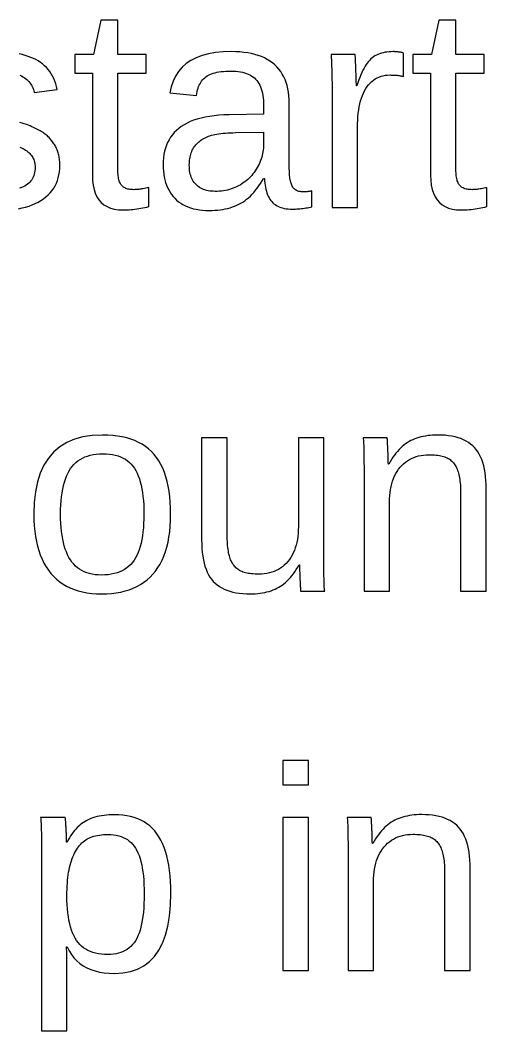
# Model space of a CAD drawing. Extents: x -27 to 133, y -77 to 15.
# Drawn here: x 85.23 to 88.92, y -77.07 to -69.08 of the extents above; entities that cross this region are included whole.
import ezdxf

# ---------------------------------------------------------------- set-up
doc = ezdxf.new("R2010")
doc.units = 0
doc.layers.get('0').update_dxf_attribs({"linetype": 'CONTINUOUS'})

msp = doc.modelspace()

# ---------------------------------------------------------------- linework, layer by layer
for points in [[(86.0613, -70.5801), (86.0773, -70.5796), (86.0932, -70.5788), (86.109, -70.5777), (86.1247, -70.5762), (86.1405, -70.5745), (86.1561, -70.5724), (86.1717, -70.57), (86.1873, -70.5673), (86.2028, -70.5643), (86.2183, -70.561), (86.2337, -70.5573), (86.249, -70.5534), (86.249, -70.4045), (86.2375, -70.4069), (86.2264, -70.409), (86.2158, -70.4109), (86.2056, -70.4127), (86.1958, -70.4143), (86.1864, -70.4157), (86.1775, -70.4169), (86.1689, -70.4179), (86.1608, -70.4187), (86.1531, -70.4194), (86.1459, -70.4199), (86.1391, -70.4201), (86.1326, -70.4202), (86.122, -70.42), (86.1119, -70.4194), (86.1023, -70.4183), (86.0932, -70.4169), (86.0846, -70.415), (86.0765, -70.4127), (86.0689, -70.41), (86.0618, -70.4069), (86.0551, -70.4033), (86.049, -70.3994), (86.0434, -70.395), (86.0383, -70.3902), (86.0336, -70.385), (86.0294, -70.3792), (86.0255, -70.3729), (86.022, -70.3659), (86.0188, -70.3584), (86.0159, -70.3502), (86.0134, -70.3414), (86.0112, -70.3319), (86.0093, -70.3219), (86.0078, -70.3112), (86.0066, -70.3), (86.0058, -70.2881), (86.0053, -70.2756), (86.0051, -70.2624), (86.0051, -69.4982), (86.2289, -69.4982), (86.2289, -69.3517), (86.0051, -69.3517), (86.0051, -69.0809), (85.8708, -69.0809), (85.8115, -69.3517), (85.6638, -69.3517), (85.6638, -69.4982), (85.8037, -69.4982), (85.8037, -70.3061), (85.8051, -70.3466), (85.8094, -70.384), (85.8166, -70.418), (85.8266, -70.4488), (85.8394, -70.4764), (85.8552, -70.5007), (85.8738, -70.5218), (85.8952, -70.5397), (85.9195, -70.5543), (85.9467, -70.5656), (85.9767, -70.5737), (86.0096, -70.5786), (86.0454, -70.5802)], [(88.7357, -70.5801), (88.7516, -70.5796), (88.7675, -70.5788), (88.7833, -70.5777), (88.7991, -70.5762), (88.8148, -70.5745), (88.8305, -70.5724), (88.8461, -70.57), (88.8617, -70.5673), (88.8772, -70.5643), (88.8926, -70.561), (88.908, -70.5573), (88.9234, -70.5534), (88.9234, -70.4045), (88.9119, -70.4069), (88.9008, -70.409), (88.8901, -70.4109), (88.8799, -70.4127), (88.8701, -70.4143), (88.8608, -70.4157), (88.8518, -70.4169), (88.8433, -70.4179), (88.8352, -70.4187), (88.8275, -70.4194), (88.8202, -70.4199), (88.8134, -70.4201), (88.807, -70.4202), (88.7964, -70.42), (88.7863, -70.4194), (88.7767, -70.4183), (88.7676, -70.4169), (88.759, -70.415), (88.7509, -70.4127), (88.7432, -70.41), (88.7361, -70.4069), (88.7295, -70.4033), (88.7234, -70.3994), (88.7177, -70.395), (88.7126, -70.3902), (88.708, -70.385), (88.7037, -70.3792), (88.6999, -70.3729), (88.6963, -70.3659), (88.6931, -70.3584), (88.6902, -70.3502), (88.6877, -70.3414), (88.6855, -70.3319), (88.6837, -70.3219), (88.6821, -70.3112), (88.681, -70.3), (88.6801, -70.2881), (88.6796, -70.2756), (88.6794, -70.2624), (88.6794, -69.4982), (88.9032, -69.4982), (88.9032, -69.3517), (88.6794, -69.3517), (88.6794, -69.0809), (88.5452, -69.0809), (88.4859, -69.3517), (88.3382, -69.3517), (88.3382, -69.4982), (88.478, -69.4982), (88.478, -70.3061), (88.4795, -70.3466), (88.4838, -70.384), (88.4909, -70.418), (88.5009, -70.4488), (88.5138, -70.4764), (88.5295, -70.5007), (88.5481, -70.5218), (88.5696, -70.5397), (88.5939, -70.5543), (88.621, -70.5656), (88.6511, -70.5737), (88.684, -70.5786), (88.7197, -70.5802)], [(86.7513, -70.5844), (86.7731, -70.5833), (86.7944, -70.5816), (86.8151, -70.5792), (86.8353, -70.5762), (86.8549, -70.5724), (86.8741, -70.568), (86.8927, -70.5629), (86.9108, -70.5571), (86.9284, -70.5506), (86.9455, -70.5434), (86.962, -70.5356), (86.978, -70.5271), (86.9936, -70.5177), (87.0089, -70.5074), (87.0239, -70.4962), (87.0386, -70.4839), (87.0531, -70.4708), (87.0672, -70.4566), (87.081, -70.4415), (87.0945, -70.4254), (87.1077, -70.4084), (87.1206, -70.3904), (87.1333, -70.3715), (87.1456, -70.3516), (87.1576, -70.3307), (87.1643, -70.3307), (87.1656, -70.3496), (87.1674, -70.3677), (87.1698, -70.385), (87.1726, -70.4015), (87.176, -70.4173), (87.1799, -70.4322), (87.1844, -70.4464), (87.1893, -70.4597), (87.1948, -70.4723), (87.2008, -70.4841), (87.2073, -70.4951), (87.2144, -70.5053), (87.2219, -70.5148), (87.2301, -70.5235), (87.239, -70.5315), (87.2487, -70.5387), (87.259, -70.5454), (87.2701, -70.5513), (87.2819, -70.5565), (87.2944, -70.561), (87.3077, -70.5648), (87.3217, -70.5679), (87.3363, -70.5704), (87.3518, -70.5721), (87.3679, -70.5732), (87.3847, -70.5735), (87.3969, -70.5734), (87.4091, -70.5731), (87.4212, -70.5726), (87.4333, -70.5718), (87.4454, -70.5709), (87.4574, -70.5697), (87.4693, -70.5683), (87.4812, -70.5667), (87.4931, -70.5649), (87.505, -70.5629), (87.5168, -70.5607), (87.5285, -70.5583), (87.5403, -70.5556), (87.5403, -70.4303), (87.5346, -70.4314), (87.5291, -70.4325), (87.5236, -70.4335), (87.5183, -70.4344), (87.513, -70.4352), (87.5079, -70.4359), (87.5028, -70.4365), (87.4978, -70.437), (87.4929, -70.4374), (87.4881, -70.4377), (87.4834, -70.4379), (87.4788, -70.4381), (87.4743, -70.4381), (87.4644, -70.4379), (87.455, -70.4371), (87.4461, -70.4357), (87.4377, -70.4338), (87.4298, -70.4314), (87.4224, -70.4285), (87.4155, -70.425), (87.4091, -70.421), (87.4032, -70.4164), (87.3978, -70.4113), (87.393, -70.4057), (87.3886, -70.3995), (87.3847, -70.3928), (87.3813, -70.3856), (87.3781, -70.3778), (87.3751, -70.3695), (87.3725, -70.3607), (87.3701, -70.3514), (87.368, -70.3416), (87.3662, -70.3312), (87.3647, -70.3203), (87.3635, -70.3089), (87.3625, -70.2969), (87.3618, -70.2845), (87.3614, -70.2715), (87.3612, -70.258), (87.3612, -69.7366), (87.3606, -69.7066), (87.3585, -69.6778), (87.3551, -69.6501), (87.3503, -69.6235), (87.3442, -69.598), (87.3367, -69.5737), (87.3278, -69.5504), (87.3176, -69.5282), (87.306, -69.5071), (87.293, -69.4872), (87.2787, -69.4683), (87.263, -69.4506), (87.246, -69.4339), (87.2276, -69.4184), (87.2079, -69.4042), (87.1868, -69.3912), (87.1644, -69.3794), (87.1406, -69.3689), (87.1155, -69.3596), (87.0891, -69.3516), (87.0614, -69.3448), (87.0323, -69.3392), (87.0018, -69.3349), (86.97, -69.3318), (86.9369, -69.3299), (86.9025, -69.3293), (86.838, -69.3312), (86.778, -69.337), (86.7225, -69.3467), (86.6716, -69.3602), (86.6251, -69.3776), (86.5833, -69.3989), (86.5459, -69.424), (86.5131, -69.453), (86.4848, -69.4859), (86.461, -69.5226), (86.4418, -69.5632), (86.4271, -69.6077), (86.4169, -69.656), (86.6272, -69.675), (86.6294, -69.6599), (86.6322, -69.6453), (86.6355, -69.6315), (86.6395, -69.6183), (86.644, -69.6057), (86.6491, -69.5938), (86.6548, -69.5825), (86.661, -69.5719), (86.6679, -69.5619), (86.6753, -69.5526), (86.6833, -69.5439), (86.6919, -69.5358), (86.7011, -69.5285), (86.711, -69.5217), (86.7218, -69.5154), (86.7334, -69.5097), (86.746, -69.5046), (86.7594, -69.5), (86.7736, -69.4959), (86.7888, -69.4924), (86.8048, -69.4894), (86.8217, -69.4869), (86.8395, -69.485), (86.8581, -69.4837), (86.8776, -69.4828), (86.898, -69.4826), (86.9182, -69.483), (86.9376, -69.4841), (86.9562, -69.486), (86.9739, -69.4886), (86.9907, -69.492), (87.0067, -69.4962), (87.0219, -69.5011), (87.0362, -69.5067), (87.0496, -69.5131), (87.0622, -69.5203), (87.074, -69.5282), (87.0849, -69.5369), (87.0949, -69.5464), (87.1042, -69.5567), (87.1127, -69.568), (87.1205, -69.5803), (87.1276, -69.5936), (87.1339, -69.6078), (87.1394, -69.6231), (87.1443, -69.6394), (87.1483, -69.6566), (87.1517, -69.6749), (87.1543, -69.6941), (87.1561, -69.7144), (87.1572, -69.7356), (87.1576, -69.7578), (87.1576, -69.8238), (86.8857, -69.8283), (86.8443, -69.8299), (86.8046, -69.8326), (86.7667, -69.8364), (86.7307, -69.8413), (86.6964, -69.8474), (86.6639, -69.8545), (86.6332, -69.8628), (86.6044, -69.8722), (86.5773, -69.8827), (86.552, -69.8943), (86.5284, -69.907), (86.5067, -69.9208), (86.4868, -69.9357), (86.4685, -69.9517), (86.4517, -69.9688), (86.4363, -69.9869), (86.4224, -70.006), (86.41, -70.0261), (86.399, -70.0473), (86.3895, -70.0695), (86.3815, -70.0927), (86.3749, -70.117), (86.3698, -70.1423), (86.3661, -70.1686), (86.3639, -70.196), (86.3632, -70.2244), (86.3637, -70.2498), (86.3654, -70.2744), (86.3681, -70.2981), (86.3719, -70.3209), (86.3768, -70.3429), (86.3827, -70.3641), (86.3898, -70.3844), (86.3979, -70.4039), (86.4072, -70.4225), (86.4175, -70.4402), (86.4289, -70.4572), (86.4414, -70.4732), (86.4549, -70.4885), (86.4696, -70.5027), (86.4853, -70.5158), (86.5021, -70.5278), (86.52, -70.5386), (86.5389, -70.5483), (86.5589, -70.5568), (86.58, -70.5642), (86.6022, -70.5705), (86.6254, -70.5756), (86.6497, -70.5796), (86.6751, -70.5824), (86.7015, -70.5841), (86.7291, -70.5847)], [(87.9006, -69.9313), (87.901, -69.9008), (87.9022, -69.8715), (87.9042, -69.8433), (87.9069, -69.8162), (87.9104, -69.7902), (87.9147, -69.7652), (87.9198, -69.7414), (87.9256, -69.7188), (87.9323, -69.6972), (87.9397, -69.6767), (87.9479, -69.6573), (87.9569, -69.639), (87.9667, -69.6219), (87.9772, -69.6059), (87.9884, -69.5912), (88.0003, -69.5778), (88.0129, -69.5657), (88.0262, -69.5548), (88.0402, -69.5452), (88.0549, -69.5369), (88.0704, -69.5299), (88.0865, -69.5241), (88.1033, -69.5197), (88.1208, -69.5165), (88.1391, -69.5145), (88.158, -69.5139), (88.1682, -69.514), (88.178, -69.5142), (88.1875, -69.5145), (88.1968, -69.515), (88.2057, -69.5156), (88.2142, -69.5163), (88.2225, -69.5172), (88.2304, -69.5181), (88.2381, -69.5193), (88.2454, -69.5205), (88.2524, -69.5219), (88.259, -69.5234), (88.2654, -69.5251), (88.2654, -69.3405), (88.259, -69.3388), (88.2527, -69.3373), (88.2463, -69.3359), (88.24, -69.3347), (88.2337, -69.3335), (88.2274, -69.3325), (88.2211, -69.3317), (88.2149, -69.3309), (88.2086, -69.3304), (88.2024, -69.3299), (88.1961, -69.3296), (88.1899, -69.3294), (88.1837, -69.3293), (88.1665, -69.3296), (88.1498, -69.3306), (88.1338, -69.3323), (88.1183, -69.3347), (88.1035, -69.3377), (88.0893, -69.3414), (88.0757, -69.3458), (88.0627, -69.3509), (88.0504, -69.3566), (88.0386, -69.3631), (88.0274, -69.3701), (88.0169, -69.3779), (88.0069, -69.3863), (87.9974, -69.3957), (87.988, -69.4062), (87.9788, -69.4179), (87.9697, -69.4308), (87.9609, -69.4448), (87.9522, -69.46), (87.9437, -69.4763), (87.9353, -69.4939), (87.9271, -69.5125), (87.9191, -69.5324), (87.9113, -69.5534), (87.9036, -69.5756), (87.8961, -69.5989), (87.8917, -69.5989), (87.8916, -69.5916), (87.8915, -69.5823), (87.8912, -69.5711), (87.8908, -69.5579), (87.8904, -69.5428), (87.8898, -69.5257), (87.8891, -69.5067), (87.8883, -69.4857), (87.8874, -69.4628), (87.8864, -69.4379), (87.8853, -69.4111), (87.8841, -69.3824), (87.8827, -69.3517), (87.6925, -69.3517), (87.6935, -69.3753), (87.6944, -69.3985), (87.6953, -69.4215), (87.696, -69.4441), (87.6967, -69.4665), (87.6973, -69.4885), (87.6978, -69.5102), (87.6982, -69.5315), (87.6986, -69.5526), (87.6989, -69.5733), (87.6991, -69.5937), (87.6992, -69.6139), (87.6992, -69.6336), (87.6992, -70.5623), (87.9006, -70.5623)], [(86.7601, -70.4333), (86.7457, -70.4324), (86.7319, -70.4308), (86.7186, -70.4286), (86.7059, -70.4257), (86.6937, -70.4222), (86.682, -70.4181), (86.6709, -70.4133), (86.6603, -70.4079), (86.6503, -70.4019), (86.6407, -70.3952), (86.6318, -70.3879), (86.6233, -70.3799), (86.6155, -70.3714), (86.6082, -70.3624), (86.6016, -70.3528), (86.5956, -70.3427), (86.5903, -70.332), (86.5856, -70.3208), (86.5815, -70.3091), (86.578, -70.2969), (86.5752, -70.2841), (86.573, -70.2708), (86.5714, -70.257), (86.5705, -70.2427), (86.5702, -70.2278), (86.5704, -70.214), (86.5711, -70.2007), (86.5723, -70.1878), (86.5739, -70.1753), (86.576, -70.1632), (86.5785, -70.1515), (86.5815, -70.1402), (86.585, -70.1294), (86.5889, -70.1189), (86.5933, -70.1089), (86.5982, -70.0992), (86.6035, -70.09), (86.6093, -70.0812), (86.6156, -70.0728), (86.6222, -70.0647), (86.6292, -70.0569), (86.6367, -70.0495), (86.6445, -70.0425), (86.6528, -70.0357), (86.6614, -70.0294), (86.6705, -70.0234), (86.6799, -70.0177), (86.6898, -70.0123), (86.7, -70.0073), (86.7107, -70.0027), (86.7218, -69.9984), (86.7335, -69.9944), (86.746, -69.9907), (86.7593, -69.9873), (86.7734, -69.9842), (86.7883, -69.9814), (86.8041, -69.9788), (86.8207, -69.9766), (86.838, -69.9747), (86.8562, -69.973), (86.8753, -69.9716), (86.8951, -69.9706), (86.9157, -69.9698), (86.9372, -69.9693), (87.1576, -69.9648), (87.1576, -70.0644), (87.1573, -70.0787), (87.1564, -70.0929), (87.155, -70.107), (87.1529, -70.1211), (87.1502, -70.1351), (87.147, -70.1491), (87.1432, -70.163), (87.1388, -70.1768), (87.1337, -70.1906), (87.1281, -70.2043), (87.122, -70.218), (87.1152, -70.2316), (87.1078, -70.2451), (87.0999, -70.2584), (87.0916, -70.2712), (87.0829, -70.2836), (87.0737, -70.2956), (87.0641, -70.3071), (87.0541, -70.3182), (87.0436, -70.3288), (87.0328, -70.339), (87.0214, -70.3488), (87.0097, -70.3581), (86.9975, -70.3669), (86.9849, -70.3753), (86.9719, -70.3833), (86.9585, -70.3907), (86.9448, -70.3976), (86.9308, -70.4039), (86.9165, -70.4095), (86.9019, -70.4146), (86.8871, -70.4191), (86.8719, -70.4229), (86.8565, -70.4262), (86.8408, -70.4289), (86.8248, -70.431), (86.8084, -70.4325), (86.7918, -70.4334), (86.7749, -70.4337)], [(85.9166, -73.6139), (85.9553, -73.6111), (85.9926, -73.6065), (86.0283, -73.6001), (86.0625, -73.5918), (86.0953, -73.5817), (86.1265, -73.5697), (86.1563, -73.5559), (86.1845, -73.5402), (86.2113, -73.5228), (86.2365, -73.5034), (86.2603, -73.4823), (86.2825, -73.4593), (86.3032, -73.4344), (86.3223, -73.4076), (86.3397, -73.3788), (86.3554, -73.3482), (86.3695, -73.3156), (86.3819, -73.2811), (86.3926, -73.2447), (86.4017, -73.2064), (86.4092, -73.1662), (86.415, -73.124), (86.4191, -73.0799), (86.4216, -73.0339), (86.4224, -72.986), (86.4216, -72.9376), (86.4193, -72.8911), (86.4154, -72.8467), (86.41, -72.8043), (86.4031, -72.7639), (86.3945, -72.7254), (86.3845, -72.689), (86.3728, -72.6545), (86.3597, -72.622), (86.3449, -72.5916), (86.3287, -72.5631), (86.3109, -72.5366), (86.2915, -72.5121), (86.2705, -72.4895), (86.2477, -72.4687), (86.2233, -72.4498), (86.1971, -72.4326), (86.1691, -72.4172), (86.1394, -72.4037), (86.108, -72.3919), (86.0749, -72.382), (86.04, -72.3738), (86.0034, -72.3675), (85.965, -72.363), (85.9249, -72.3603), (85.8831, -72.3594), (85.8028, -72.3631), (85.729, -72.3742), (85.6615, -72.3928), (85.6005, -72.4187), (85.5459, -72.4521), (85.4978, -72.4929), (85.456, -72.5411), (85.4207, -72.5967), (85.3918, -72.6597), (85.3693, -72.7301), (85.3533, -72.808), (85.3436, -72.8933), (85.3404, -72.986), (85.3412, -73.0321), (85.3436, -73.0766), (85.3476, -73.1193), (85.3532, -73.1603), (85.3605, -73.1997), (85.3693, -73.2373), (85.3797, -73.2732), (85.3917, -73.3075), (85.4053, -73.34), (85.4205, -73.3708), (85.4374, -73.4), (85.4558, -73.4274), (85.4758, -73.4531), (85.4974, -73.477), (85.5205, -73.499), (85.5452, -73.5191), (85.5714, -73.5373), (85.5992, -73.5536), (85.6284, -73.5679), (85.6593, -73.5803), (85.6916, -73.5909), (85.7255, -73.5995), (85.7609, -73.6062), (85.7979, -73.611), (85.8364, -73.6138), (85.8764, -73.6148)], [(88.1535, -72.8909), (88.154, -72.8641), (88.1555, -72.8383), (88.158, -72.8134), (88.1615, -72.7894), (88.1659, -72.7663), (88.1714, -72.7441), (88.1778, -72.7229), (88.1853, -72.7025), (88.1937, -72.6831), (88.2032, -72.6646), (88.2136, -72.647), (88.225, -72.6303), (88.2374, -72.6145), (88.2507, -72.5998), (88.2647, -72.5862), (88.2794, -72.5738), (88.2949, -72.5626), (88.3111, -72.5526), (88.328, -72.5438), (88.3456, -72.5361), (88.364, -72.5296), (88.3831, -72.5243), (88.4029, -72.5202), (88.4235, -72.5173), (88.4448, -72.5155), (88.4668, -72.5149), (88.4818, -72.5151), (88.4963, -72.5156), (88.5102, -72.5165), (88.5235, -72.5177), (88.5363, -72.5192), (88.5485, -72.5211), (88.5601, -72.5234), (88.5711, -72.5259), (88.5816, -72.5289), (88.5915, -72.5321), (88.6009, -72.5357), (88.6096, -72.5397), (88.6178, -72.544), (88.6256, -72.5487), (88.633, -72.5538), (88.6401, -72.5594), (88.6469, -72.5654), (88.6533, -72.5718), (88.6594, -72.5787), (88.6652, -72.586), (88.6706, -72.5938), (88.6757, -72.602), (88.6805, -72.6106), (88.6849, -72.6197), (88.689, -72.6292), (88.6928, -72.6391), (88.6963, -72.6496), (88.6995, -72.6607), (88.7024, -72.6724), (88.7051, -72.6848), (88.7074, -72.6978), (88.7095, -72.7115), (88.7113, -72.7258), (88.7128, -72.7407), (88.7141, -72.7563), (88.7151, -72.7725), (88.7158, -72.7893), (88.7162, -72.8068), (88.7163, -72.8249), (88.7163, -73.5924), (88.9188, -73.5924), (88.9188, -72.7857), (88.9183, -72.7513), (88.9167, -72.7185), (88.9139, -72.6872), (88.9101, -72.6574), (88.9052, -72.6292), (88.8992, -72.6025), (88.8921, -72.5773), (88.8839, -72.5537), (88.8746, -72.5316), (88.8642, -72.511), (88.8527, -72.4919), (88.8402, -72.4744), (88.8265, -72.4584), (88.8117, -72.4438), (88.7956, -72.4303), (88.7782, -72.418), (88.7596, -72.4068), (88.7397, -72.3969), (88.7186, -72.3881), (88.6961, -72.3805), (88.6725, -72.374), (88.6475, -72.3688), (88.6213, -72.3647), (88.5938, -72.3617), (88.5651, -72.36), (88.5351, -72.3594), (88.5145, -72.3597), (88.4944, -72.3606), (88.4749, -72.3622), (88.4559, -72.3643), (88.4374, -72.3671), (88.4195, -72.3705), (88.4021, -72.3745), (88.3852, -72.3791), (88.3688, -72.3843), (88.3529, -72.3902), (88.3376, -72.3966), (88.3228, -72.4037), (88.3085, -72.4114), (88.2946, -72.4198), (88.2809, -72.4292), (88.2675, -72.4393), (88.2544, -72.4504), (88.2416, -72.4623), (88.2289, -72.475), (88.2166, -72.4887), (88.2045, -72.5032), (88.1927, -72.5186), (88.1811, -72.5348), (88.1698, -72.5519), (88.1587, -72.5699), (88.1479, -72.5888), (88.1446, -72.5888), (88.1442, -72.5755), (88.1439, -72.5629), (88.1436, -72.551), (88.1432, -72.5397), (88.1429, -72.5291), (88.1426, -72.5192), (88.1423, -72.5099), (88.142, -72.5014), (88.1417, -72.4935), (88.1415, -72.4862), (88.1412, -72.4796), (88.1409, -72.4737), (88.1406, -72.4685), (88.1404, -72.4636), (88.1401, -72.4588), (88.1399, -72.4542), (88.1397, -72.4495), (88.1394, -72.445), (88.1392, -72.4406), (88.139, -72.4362), (88.1388, -72.432), (88.1386, -72.4278), (88.1384, -72.4237), (88.1382, -72.4197), (88.138, -72.4158), (88.1378, -72.412), (88.1377, -72.4083), (88.1375, -72.4048), (88.1373, -72.4016), (88.1372, -72.3986), (88.137, -72.3959), (88.1368, -72.3933), (88.1366, -72.391), (88.1365, -72.3889), (88.1363, -72.387), (88.1361, -72.3854), (88.136, -72.3839), (88.1358, -72.3827), (88.1356, -72.3818), (87.9454, -72.3818), (87.9464, -72.39), (87.9473, -72.4001), (87.9481, -72.4122), (87.9489, -72.4263), (87.9496, -72.4422), (87.9502, -72.4602), (87.9507, -72.4801), (87.9511, -72.5019), (87.9515, -72.5257), (87.9517, -72.5514), (87.9519, -72.5791), (87.9521, -72.6087), (87.9521, -72.6402), (87.9521, -73.5924), (88.1535, -73.5924)], [(87.0719, -73.6145), (87.0919, -73.6136), (87.1114, -73.612), (87.1304, -73.6099), (87.1489, -73.6071), (87.1669, -73.6037), (87.1843, -73.5997), (87.2012, -73.5951), (87.2176, -73.5899), (87.2335, -73.584), (87.2488, -73.5775), (87.2636, -73.5705), (87.2779, -73.5628), (87.2918, -73.5543), (87.3054, -73.545), (87.3188, -73.5349), (87.3319, -73.5238), (87.3448, -73.5119), (87.3574, -73.4991), (87.3698, -73.4855), (87.3819, -73.471), (87.3937, -73.4556), (87.4053, -73.4394), (87.4166, -73.4222), (87.4277, -73.4043), (87.4385, -73.3854), (87.4418, -73.3854), (87.4421, -73.3987), (87.4425, -73.4113), (87.4428, -73.4232), (87.4431, -73.4345), (87.4434, -73.4451), (87.4438, -73.455), (87.4441, -73.4642), (87.4443, -73.4728), (87.4446, -73.4807), (87.4449, -73.488), (87.4452, -73.4946), (87.4455, -73.5005), (87.4457, -73.5057), (87.446, -73.5106), (87.4462, -73.5153), (87.4465, -73.52), (87.4467, -73.5246), (87.4469, -73.5292), (87.4472, -73.5336), (87.4474, -73.5379), (87.4476, -73.5422), (87.4478, -73.5464), (87.448, -73.5505), (87.4482, -73.5545), (87.4483, -73.5584), (87.4485, -73.5622), (87.4487, -73.5659), (87.4489, -73.5693), (87.449, -73.5726), (87.4492, -73.5756), (87.4494, -73.5783), (87.4496, -73.5809), (87.4497, -73.5832), (87.4499, -73.5853), (87.4501, -73.5872), (87.4502, -73.5888), (87.4504, -73.5902), (87.4506, -73.5914), (87.4508, -73.5924), (87.641, -73.5924), (87.64, -73.5842), (87.6391, -73.5741), (87.6382, -73.562), (87.6375, -73.5479), (87.6368, -73.5319), (87.6362, -73.514), (87.6357, -73.4941), (87.6353, -73.4723), (87.6349, -73.4485), (87.6346, -73.4228), (87.6344, -73.3951), (87.6343, -73.3655), (87.6343, -73.3339), (87.6343, -72.3818), (87.4329, -72.3818), (87.4329, -73.0833), (87.4324, -73.1101), (87.4309, -73.1359), (87.4284, -73.1608), (87.4249, -73.1848), (87.4204, -73.2079), (87.415, -73.2301), (87.4085, -73.2513), (87.4011, -73.2717), (87.3926, -73.2911), (87.3832, -73.3096), (87.3728, -73.3272), (87.3614, -73.3439), (87.3489, -73.3597), (87.3357, -73.3744), (87.3217, -73.388), (87.3069, -73.4003), (87.2915, -73.4115), (87.2753, -73.4216), (87.2584, -73.4304), (87.2407, -73.438), (87.2224, -73.4445), (87.2033, -73.4498), (87.1834, -73.454), (87.1629, -73.4569), (87.1416, -73.4587), (87.1196, -73.4593), (87.1045, -73.4591), (87.0901, -73.4586), (87.0762, -73.4577), (87.0628, -73.4565), (87.0501, -73.455), (87.0379, -73.4531), (87.0263, -73.4508), (87.0152, -73.4482), (87.0047, -73.4453), (86.9948, -73.442), (86.9855, -73.4384), (86.9767, -73.4345), (86.9685, -73.4302), (86.9608, -73.4255), (86.9533, -73.4203), (86.9462, -73.4148), (86.9395, -73.4088), (86.9331, -73.4023), (86.927, -73.3955), (86.9212, -73.3881), (86.9158, -73.3804), (86.9107, -73.3722), (86.9059, -73.3636), (86.9014, -73.3545), (86.8973, -73.345), (86.8935, -73.3351), (86.8901, -73.3246), (86.8869, -73.3135), (86.884, -73.3017), (86.8813, -73.2894), (86.8789, -73.2763), (86.8769, -73.2627), (86.8751, -73.2484), (86.8735, -73.2335), (86.8723, -73.2179), (86.8713, -73.2017), (86.8706, -73.1849), (86.8702, -73.1674), (86.87, -73.1493), (86.87, -72.3818), (86.6675, -72.3818), (86.6675, -73.1885), (86.6681, -73.2228), (86.6697, -73.2557), (86.6724, -73.287), (86.6763, -73.3167), (86.6812, -73.345), (86.6872, -73.3717), (86.6943, -73.3968), (86.7025, -73.4205), (86.7118, -73.4426), (86.7221, -73.4632), (86.7336, -73.4822), (86.7462, -73.4998), (86.7598, -73.5158), (86.7747, -73.5304), (86.7908, -73.5439), (86.8081, -73.5562), (86.8268, -73.5673), (86.8466, -73.5773), (86.8678, -73.5861), (86.8902, -73.5937), (86.9139, -73.6001), (86.9389, -73.6054), (86.9651, -73.6095), (86.9926, -73.6124), (87.0213, -73.6142), (87.0513, -73.6148)], [(85.849, -73.4653), (85.8249, -73.4631), (85.8019, -73.4596), (85.78, -73.4546), (85.7591, -73.4482), (85.7392, -73.4404), (85.7204, -73.4311), (85.7026, -73.4204), (85.6859, -73.4083), (85.6703, -73.3948), (85.6557, -73.3799), (85.6422, -73.3635), (85.6297, -73.3457), (85.6182, -73.3265), (85.6076, -73.3059), (85.5979, -73.2838), (85.5892, -73.2604), (85.5813, -73.2355), (85.5744, -73.2093), (85.5685, -73.1816), (85.5634, -73.1525), (85.5593, -73.122), (85.556, -73.0901), (85.5537, -73.0568), (85.5524, -73.0221), (85.5519, -72.986), (85.5524, -72.9489), (85.5538, -72.9133), (85.5561, -72.8793), (85.5594, -72.8468), (85.5636, -72.8159), (85.5687, -72.7865), (85.5748, -72.7587), (85.5818, -72.7324), (85.5897, -72.7076), (85.5986, -72.6844), (85.6084, -72.6627), (85.6191, -72.6426), (85.6308, -72.624), (85.6435, -72.6069), (85.6574, -72.5911), (85.6724, -72.5767), (85.6886, -72.5637), (85.7059, -72.5521), (85.7245, -72.5418), (85.7441, -72.5329), (85.7649, -72.5253), (85.7869, -72.5192), (85.8101, -72.5144), (85.8344, -72.5109), (85.8598, -72.5089), (85.8864, -72.5082), (85.9129, -72.5089), (85.9381, -72.5109), (85.9621, -72.5142), (85.985, -72.519), (86.0066, -72.525), (86.027, -72.5324), (86.0463, -72.5411), (86.0643, -72.5512), (86.0812, -72.5626), (86.0968, -72.5754), (86.1112, -72.5895), (86.1245, -72.605), (86.1365, -72.6218), (86.1475, -72.6401), (86.1577, -72.66), (86.1669, -72.6815), (86.1753, -72.7046), (86.1828, -72.7294), (86.1894, -72.7558), (86.1951, -72.7838), (86.1999, -72.8135), (86.2039, -72.8447), (86.207, -72.8776), (86.2092, -72.9121), (86.2105, -72.9482), (86.2109, -72.986), (86.2105, -73.0232), (86.2091, -73.059), (86.2068, -73.0931), (86.2036, -73.1257), (86.1994, -73.1568), (86.1944, -73.1863), (86.1884, -73.2143), (86.1815, -73.2407), (86.1737, -73.2656), (86.1649, -73.2889), (86.1553, -73.3107), (86.1447, -73.3309), (86.1332, -73.3496), (86.1206, -73.3668), (86.1068, -73.3827), (86.0918, -73.3971), (86.0755, -73.4102), (86.058, -73.4219), (86.0393, -73.4322), (86.0194, -73.4412), (85.9983, -73.4488), (85.9759, -73.455), (85.9523, -73.4598), (85.9275, -73.4632), (85.9014, -73.4653), (85.8741, -73.466)], [(87.5123, -74.932), (87.3109, -74.932), (87.3109, -75.1244), (87.5123, -75.1244)], [(85.6022, -76.5947), (85.6022, -76.5678), (85.6021, -76.543), (85.602, -76.5202), (85.6018, -76.4994), (85.6016, -76.4807), (85.6013, -76.464), (85.6009, -76.4494), (85.6005, -76.4368), (85.6001, -76.4263), (85.5996, -76.4177), (85.599, -76.4113), (85.5984, -76.4068), (85.5978, -76.4044), (85.6034, -76.4044), (85.6192, -76.4355), (85.6373, -76.4642), (85.6575, -76.4903), (85.6799, -76.514), (85.7045, -76.5351), (85.7313, -76.5538), (85.7602, -76.57), (85.7913, -76.5837), (85.8245, -76.5949), (85.86, -76.6036), (85.8976, -76.6098), (85.9374, -76.6135), (85.9793, -76.6148), (86.0452, -76.611), (86.1058, -76.5998), (86.1611, -76.5811), (86.2112, -76.5548), (86.256, -76.5211), (86.2955, -76.4799), (86.3298, -76.4312), (86.3588, -76.375), (86.3825, -76.3113), (86.4009, -76.2401), (86.4141, -76.1614), (86.422, -76.0752), (86.4246, -75.9815), (86.424, -75.9331), (86.422, -75.8867), (86.4187, -75.8424), (86.4142, -75.8001), (86.4083, -75.7598), (86.401, -75.7215), (86.3925, -75.6853), (86.3827, -75.6511), (86.3716, -75.6189), (86.3591, -75.5887), (86.3453, -75.5606), (86.3303, -75.5345), (86.3139, -75.5104), (86.2962, -75.4882), (86.2771, -75.4678), (86.2567, -75.4492), (86.235, -75.4324), (86.2119, -75.4173), (86.1875, -75.404), (86.1618, -75.3924), (86.1347, -75.3827), (86.1063, -75.3747), (86.0766, -75.3685), (86.0455, -75.364), (86.0131, -75.3614), (85.9793, -75.3605), (85.9574, -75.3608), (85.9362, -75.3617), (85.9157, -75.3633), (85.8958, -75.3654), (85.8766, -75.3682), (85.858, -75.3716), (85.8401, -75.3756), (85.8228, -75.3802), (85.8063, -75.3854), (85.7904, -75.3913), (85.7751, -75.3978), (85.7605, -75.4048), (85.7466, -75.4125), (85.7332, -75.4209), (85.7202, -75.43), (85.7076, -75.4397), (85.6955, -75.4502), (85.6837, -75.4614), (85.6724, -75.4733), (85.6614, -75.4859), (85.6509, -75.4992), (85.6408, -75.5133), (85.6311, -75.528), (85.6218, -75.5434), (85.6129, -75.5596), (85.6045, -75.5764), (85.6, -75.5764), (85.6, -75.573), (85.5999, -75.5691), (85.5999, -75.5647), (85.5997, -75.56), (85.5996, -75.5548), (85.5994, -75.5492), (85.5992, -75.5432), (85.5989, -75.5367), (85.5987, -75.5299), (85.5983, -75.5226), (85.598, -75.5148), (85.5976, -75.5067), (85.5972, -75.4981), (85.5968, -75.4895), (85.5964, -75.4813), (85.5959, -75.4734), (85.5955, -75.4658), (85.5951, -75.4586), (85.5947, -75.4518), (85.5944, -75.4453), (85.594, -75.4391), (85.5936, -75.4333), (85.5932, -75.4279), (85.5929, -75.4228), (85.5925, -75.418), (85.5922, -75.4137), (85.5918, -75.4096), (85.5915, -75.4058), (85.5912, -75.4022), (85.5909, -75.399), (85.5906, -75.396), (85.5903, -75.3932), (85.5901, -75.3908), (85.5898, -75.3886), (85.5896, -75.3867), (85.5894, -75.385), (85.5892, -75.3837), (85.589, -75.3826), (85.5888, -75.3818), (85.3941, -75.3818), (85.3951, -75.3918), (85.396, -75.4033), (85.3969, -75.4164), (85.3976, -75.4309), (85.3983, -75.4469), (85.3989, -75.4645), (85.3994, -75.4835), (85.3998, -75.504), (85.4002, -75.526), (85.4005, -75.5495), (85.4007, -75.5745), (85.4008, -75.601), (85.4008, -75.629), (85.4008, -77.0679), (85.6022, -77.0679)], [(87.5123, -75.3818), (87.3109, -75.3818), (87.3109, -76.5924), (87.5123, -76.5924)], [(88.0271, -75.8909), (88.0276, -75.8641), (88.0291, -75.8383), (88.0315, -75.8134), (88.035, -75.7894), (88.0395, -75.7663), (88.045, -75.7441), (88.0514, -75.7229), (88.0589, -75.7025), (88.0673, -75.6831), (88.0767, -75.6646), (88.0872, -75.647), (88.0986, -75.6303), (88.111, -75.6145), (88.1243, -75.5998), (88.1383, -75.5862), (88.153, -75.5738), (88.1685, -75.5626), (88.1847, -75.5526), (88.2016, -75.5438), (88.2192, -75.5361), (88.2376, -75.5296), (88.2567, -75.5243), (88.2765, -75.5202), (88.2971, -75.5173), (88.3184, -75.5155), (88.3404, -75.5149), (88.3554, -75.5151), (88.3699, -75.5156), (88.3838, -75.5165), (88.3971, -75.5177), (88.4098, -75.5192), (88.422, -75.5211), (88.4336, -75.5234), (88.4447, -75.5259), (88.4552, -75.5289), (88.4651, -75.5321), (88.4744, -75.5357), (88.4832, -75.5397), (88.4914, -75.544), (88.4992, -75.5487), (88.5066, -75.5538), (88.5137, -75.5594), (88.5204, -75.5654), (88.5269, -75.5718), (88.533, -75.5787), (88.5387, -75.586), (88.5442, -75.5938), (88.5493, -75.602), (88.554, -75.6106), (88.5585, -75.6197), (88.5626, -75.6292), (88.5664, -75.6391), (88.5699, -75.6496), (88.5731, -75.6607), (88.576, -75.6724), (88.5786, -75.6848), (88.581, -75.6978), (88.5831, -75.7115), (88.5849, -75.7258), (88.5864, -75.7407), (88.5877, -75.7563), (88.5886, -75.7725), (88.5893, -75.7893), (88.5897, -75.8068), (88.5899, -75.8249), (88.5899, -76.5924), (88.7924, -76.5924), (88.7924, -75.7857), (88.7919, -75.7513), (88.7902, -75.7185), (88.7875, -75.6872), (88.7837, -75.6574), (88.7787, -75.6292), (88.7727, -75.6025), (88.7656, -75.5773), (88.7574, -75.5537), (88.7481, -75.5316), (88.7378, -75.511), (88.7263, -75.4919), (88.7137, -75.4744), (88.7001, -75.4584), (88.6852, -75.4438), (88.6691, -75.4303), (88.6518, -75.418), (88.6332, -75.4068), (88.6133, -75.3969), (88.5921, -75.3881), (88.5697, -75.3805), (88.546, -75.374), (88.5211, -75.3688), (88.4949, -75.3647), (88.4674, -75.3617), (88.4386, -75.36), (88.4086, -75.3594), (88.3881, -75.3597), (88.368, -75.3606), (88.3485, -75.3622), (88.3295, -75.3643), (88.311, -75.3671), (88.2931, -75.3705), (88.2756, -75.3745), (88.2587, -75.3791), (88.2423, -75.3843), (88.2265, -75.3902), (88.2111, -75.3966), (88.1963, -75.4037), (88.182, -75.4114), (88.1681, -75.4198), (88.1545, -75.4292), (88.1411, -75.4393), (88.128, -75.4504), (88.1151, -75.4623), (88.1025, -75.475), (88.0902, -75.4887), (88.0781, -75.5032), (88.0662, -75.5186), (88.0547, -75.5348), (88.0433, -75.5519), (88.0323, -75.5699), (88.0215, -75.5888), (88.0181, -75.5888), (88.0178, -75.5755), (88.0174, -75.5629), (88.0171, -75.551), (88.0168, -75.5397), (88.0165, -75.5291), (88.0162, -75.5192), (88.0159, -75.5099), (88.0156, -75.5014), (88.0153, -75.4935), (88.015, -75.4862), (88.0147, -75.4796), (88.0145, -75.4737), (88.0142, -75.4685), (88.014, -75.4636), (88.0137, -75.4588), (88.0135, -75.4542), (88.0132, -75.4495), (88.013, -75.445), (88.0128, -75.4406), (88.0126, -75.4362), (88.0123, -75.432), (88.0121, -75.4278), (88.0119, -75.4237), (88.0118, -75.4197), (88.0116, -75.4158), (88.0114, -75.412), (88.0112, -75.4083), (88.0111, -75.4048), (88.0109, -75.4016), (88.0107, -75.3986), (88.0105, -75.3959), (88.0104, -75.3933), (88.0102, -75.391), (88.01, -75.3889), (88.0099, -75.387), (88.0097, -75.3854), (88.0095, -75.3839), (88.0093, -75.3827), (88.0092, -75.3818), (87.819, -75.3818), (87.82, -75.39), (87.8209, -75.4001), (87.8217, -75.4122), (87.8225, -75.4263), (87.8231, -75.4422), (87.8237, -75.4602), (87.8242, -75.4801), (87.8247, -75.5019), (87.825, -75.5257), (87.8253, -75.5514), (87.8255, -75.5791), (87.8256, -75.6087), (87.8257, -75.6402), (87.8257, -76.5924), (88.0271, -76.5924)], [(85.8998, -76.4653), (85.8752, -76.4633), (85.8517, -76.46), (85.8293, -76.4553), (85.808, -76.4493), (85.7878, -76.4419), (85.7688, -76.4332), (85.7509, -76.4232), (85.7342, -76.4118), (85.7185, -76.3991), (85.704, -76.3851), (85.6906, -76.3697), (85.6783, -76.353), (85.6671, -76.3348), (85.6567, -76.3152), (85.6473, -76.2941), (85.6387, -76.2716), (85.631, -76.2475), (85.6243, -76.222), (85.6184, -76.1949), (85.6135, -76.1664), (85.6094, -76.1364), (85.6063, -76.105), (85.604, -76.072), (85.6027, -76.0376), (85.6022, -76.0016), (85.6024, -75.9757), (85.6031, -75.9505), (85.6041, -75.926), (85.6056, -75.9024), (85.6075, -75.8795), (85.6097, -75.8573), (85.6125, -75.8359), (85.6156, -75.8153), (85.6191, -75.7954), (85.6231, -75.7763), (85.6275, -75.758), (85.6323, -75.7404), (85.6375, -75.7236), (85.6431, -75.7075), (85.6491, -75.692), (85.6555, -75.6773), (85.6622, -75.6632), (85.6694, -75.6497), (85.6769, -75.637), (85.6849, -75.6249), (85.6932, -75.6135), (85.7018, -75.6027), (85.7109, -75.5926), (85.7204, -75.5832), (85.7302, -75.5745), (85.7404, -75.5664), (85.7511, -75.5589), (85.7625, -75.5521), (85.7744, -75.5458), (85.787, -75.5402), (85.8002, -75.5351), (85.814, -75.5306), (85.8284, -75.5267), (85.8434, -75.5235), (85.8591, -75.5208), (85.8754, -75.5187), (85.8922, -75.5172), (85.9097, -75.5163), (85.9278, -75.516), (85.9503, -75.5167), (85.9717, -75.5186), (85.9922, -75.5218), (86.0118, -75.5263), (86.0304, -75.5321), (86.0481, -75.5391), (86.0647, -75.5475), (86.0805, -75.5571), (86.0953, -75.568), (86.1091, -75.5802), (86.122, -75.5937), (86.1339, -75.6085), (86.1449, -75.6246), (86.155, -75.6421), (86.1643, -75.6614), (86.1728, -75.6823), (86.1804, -75.705), (86.1873, -75.7294), (86.1934, -75.7555), (86.1986, -75.7833), (86.2031, -75.8128), (86.2067, -75.844), (86.2095, -75.8769), (86.2116, -75.9116), (86.2128, -75.9479), (86.2132, -75.986), (86.2128, -76.025), (86.2115, -76.0623), (86.2095, -76.0978), (86.2067, -76.1316), (86.203, -76.1636), (86.1985, -76.1938), (86.1932, -76.2222), (86.1871, -76.2489), (86.1802, -76.2738), (86.1724, -76.2969), (86.1639, -76.3183), (86.1545, -76.3379), (86.1443, -76.3558), (86.1333, -76.3721), (86.1213, -76.3871), (86.1083, -76.4008), (86.0943, -76.4132), (86.0794, -76.4242), (86.0635, -76.434), (86.0467, -76.4425), (86.0289, -76.4497), (86.0102, -76.4555), (85.9905, -76.4601), (85.9698, -76.4634), (85.9482, -76.4653), (85.9256, -76.466)]]:
    msp.add_lwpolyline(points, close=True)
for points in [[(85.2299, -69.5157), (85.2421, -69.5215), (85.2537, -69.5279), (85.2646, -69.5347), (85.2749, -69.542), (85.2845, -69.5498), (85.2934, -69.558), (85.3017, -69.5666), (85.3093, -69.5756), (85.3162, -69.5852), (85.3225, -69.5951), (85.3281, -69.6055), (85.333, -69.6163), (85.3372, -69.6276), (85.3408, -69.6394), (85.3437, -69.6515), (85.525, -69.6291), (85.5197, -69.6057), (85.5133, -69.5833), (85.5059, -69.5619), (85.4975, -69.5415), (85.4881, -69.5221), (85.4776, -69.5037), (85.4661, -69.4863), (85.4536, -69.4699), (85.44, -69.4546), (85.4255, -69.4402), (85.4099, -69.4268), (85.3933, -69.4145), (85.3756, -69.4031), (85.357, -69.3927), (85.3373, -69.3831), (85.3167, -69.3743), (85.2952, -69.3664), (85.2726, -69.3593), (85.2491, -69.3531), (85.2246, -69.3477)], [(85.2188, -70.571), (85.2478, -70.5649), (85.2757, -70.5578), (85.3023, -70.5495), (85.3277, -70.5402), (85.3519, -70.5297), (85.3748, -70.5182), (85.3965, -70.5056), (85.417, -70.4918), (85.4361, -70.4771), (85.4537, -70.4614), (85.4698, -70.4448), (85.4843, -70.4273), (85.4973, -70.4088), (85.5088, -70.3894), (85.5187, -70.3691), (85.5271, -70.3479), (85.534, -70.3257), (85.5394, -70.3026), (85.5432, -70.2786), (85.5455, -70.2536), (85.5463, -70.2278), (85.5461, -70.2172), (85.5457, -70.2068), (85.5451, -70.1966), (85.5441, -70.1865), (85.5429, -70.1766), (85.5415, -70.167), (85.5398, -70.1574), (85.5378, -70.1481), (85.5355, -70.139), (85.533, -70.13), (85.5302, -70.1212), (85.5272, -70.1126), (85.5239, -70.1041), (85.5203, -70.0959), (85.5165, -70.0877), (85.5126, -70.0798), (85.5083, -70.072), (85.5039, -70.0643), (85.4993, -70.0568), (85.4944, -70.0494), (85.4893, -70.0422), (85.484, -70.0352), (85.4785, -70.0283), (85.4728, -70.0215), (85.4668, -70.0149), (85.4607, -70.0085), (85.4542, -70.0021), (85.4474, -69.9959), (85.4402, -69.9897), (85.4327, -69.9837), (85.4249, -69.9777), (85.4166, -69.9718), (85.4081, -69.966), (85.3992, -69.9603), (85.3899, -69.9546), (85.3803, -69.9491), (85.3703, -69.9436), (85.36, -69.9382), (85.3493, -69.9329), (85.338, -69.9277), (85.3255, -69.9223), (85.312, -69.9169), (85.2975, -69.9114), (85.2819, -69.9058), (85.2652, -69.9001), (85.2475, -69.8944), (85.2287, -69.8886)], [(85.2307, -70.0834), (85.2429, -70.0891), (85.2544, -70.095), (85.2652, -70.101), (85.2753, -70.1072), (85.2846, -70.1137), (85.2933, -70.1203), (85.3012, -70.1271), (85.3085, -70.1341), (85.3152, -70.1415), (85.3213, -70.1491), (85.3268, -70.1571), (85.3318, -70.1655), (85.3362, -70.1741), (85.34, -70.183), (85.3432, -70.1923), (85.3458, -70.2019), (85.3478, -70.2118), (85.3493, -70.222), (85.3502, -70.2326), (85.3504, -70.2434), (85.35, -70.2576), (85.3488, -70.2712), (85.3467, -70.2843), (85.3437, -70.2968), (85.3399, -70.3088), (85.3353, -70.3202), (85.3298, -70.331), (85.3235, -70.3413), (85.3164, -70.351), (85.3084, -70.3602), (85.2996, -70.3688), (85.2899, -70.3769), (85.2794, -70.3844), (85.268, -70.3914), (85.2556, -70.3978), (85.2422, -70.4036), (85.2279, -70.4089)]]:
    msp.add_lwpolyline(points)

doc.saveas('drawing.dxf')
